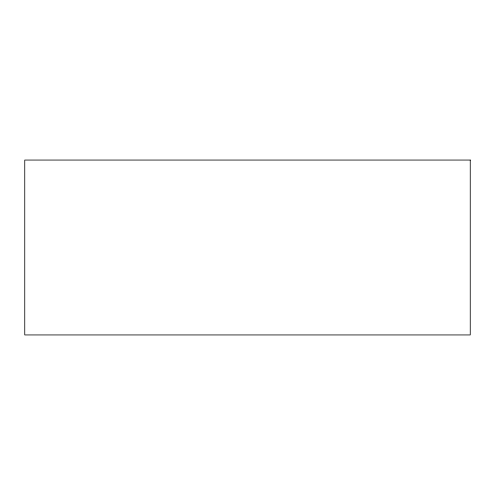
<?xml version="1.0" encoding="UTF-8"?>
<svg xmlns="http://www.w3.org/2000/svg" width="495" height="495" viewBox="0 0 495 495"><rect width="100%" height="100%" fill="white"/><g stroke="black" fill="none" stroke-linecap="round" stroke-linejoin="round"><path stroke-width="0.74" d="M470.25 160.058L24.75 160.058L24.75 334.942L470.25 334.942L470.25 160.058"/></g></svg>
